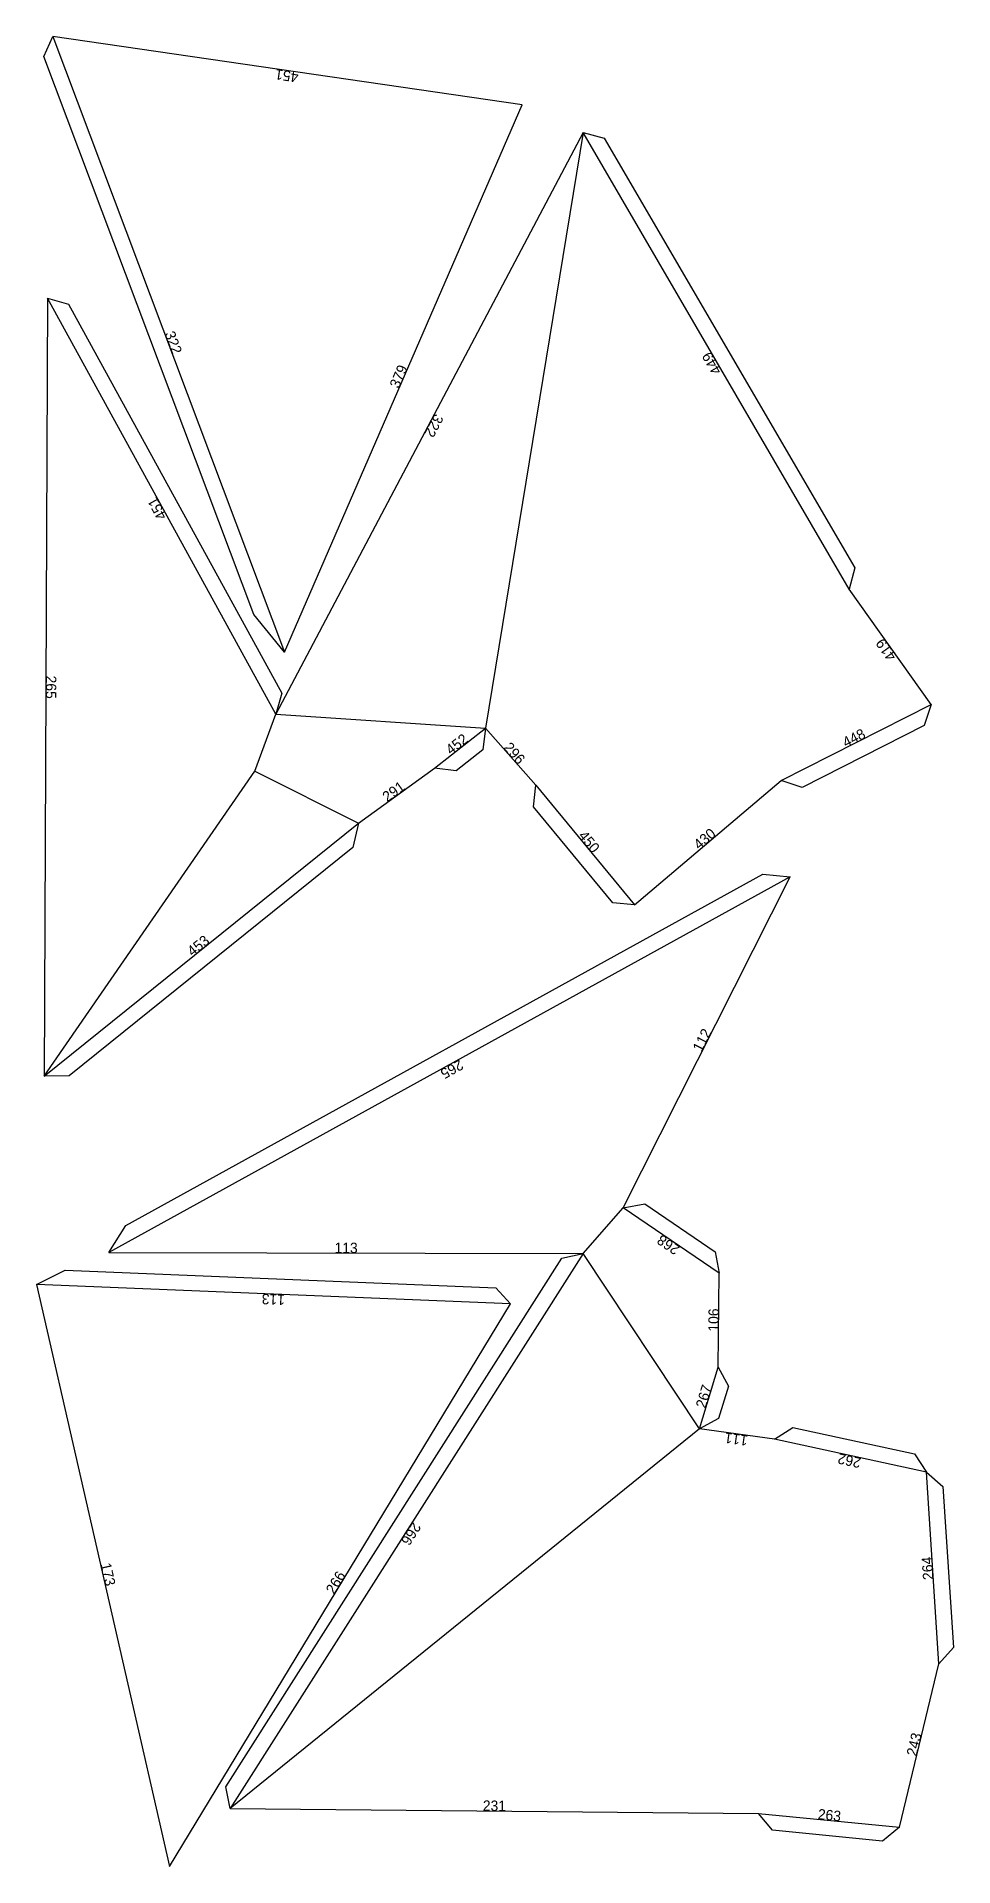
# Model space of a CAD drawing. Extents: x 0 to 297, y 9 to 600.
import ezdxf
from ezdxf.enums import TextEntityAlignment as Align

# ---------------------------------------------------------------- set-up
doc = ezdxf.new("R2010")
doc.units = 0

msp = doc.modelspace()

# ---------------------------------------------------------------- linework, layer by layer
at = {"layer": 'CutLine', "color": 8, "linetype": 'CONTINUOUS'}
for p, q in [((2.724028, 593.969516), (5.643107, 600.409934)), ((157.455911, 578.374967), (5.643107, 600.409934)), ((70.609598, 413.533988), (2.724028, 593.969516)), ((80.537656, 401.344985), (157.455911, 578.374967)), ((177.153198, 569.360931), (77.741731, 381.335912)), ((177.153198, 569.360931), (183.991116, 567.560135)), ((183.991116, 567.560135), (265.02377, 428.588341)), ((3.932107, 515.815675), (2.890315, 264.267811)), ((3.932107, 515.815675), (10.721041, 513.838207)), ((10.721041, 513.838207), (79.719199, 388.124845)), ((265.02377, 428.588341), (263.222974, 421.750422)), ((289.675865, 384.415456), (263.222974, 421.750422)), ((80.537656, 401.344985), (70.609598, 413.533988)), ((79.719199, 388.124845), (77.741731, 381.335912)), ((289.675865, 384.415456), (287.479379, 377.694188)), ((145.542814, 376.766035), (144.697001, 369.745736)), ((145.542814, 376.766035), (161.813076, 358.388849)), ((287.479379, 377.694188), (247.956859, 357.640842)), ((144.697001, 369.745736), (136.127268, 363.018946)), ((104.54064, 346.058212), (129.106969, 363.864759)), ((136.127268, 363.018946), (129.106969, 363.864759)), ((161.137551, 351.350123), (161.813076, 358.388849)), ((193.783551, 319.630328), (241.23559, 359.837327)), ((247.956859, 357.640842), (241.23559, 359.837327)), ((186.744825, 320.305853), (161.137551, 351.350123)), ((104.54064, 346.058212), (102.697262, 338.157388)), ((102.697262, 338.157388), (10.970691, 264.351888)), ((29.281806, 215.944194), (235.231508, 329.547006)), ((190.100974, 221.664249), (244.060411, 328.706843)), ((235.231508, 329.547006), (244.060411, 328.706843)), ((193.783551, 319.630328), (186.744825, 320.305853)), ((10.970691, 264.351888), (2.890315, 264.267811)), ((190.100974, 221.664249), (197.046645, 222.990015)), ((197.046645, 222.990015), (219.857655, 207.491413)), ((23.797694, 207.208905), (29.281806, 215.944194)), ((23.797694, 207.208905), (177.200987, 206.897597)), ((219.857655, 207.491413), (221.183421, 200.545742)), ((0.403054, 196.906104), (9.622177, 201.530876)), ((9.622177, 201.530876), (148.88674, 195.798712)), ((61.558746, 34.502816), (170.298241, 205.363946)), ((170.298241, 205.363946), (177.200987, 206.897597)), ((0.403054, 196.906104), (43.392793, 8.736195)), ((148.88674, 195.798712), (153.676883, 190.597315)), ((220.85363, 170.216912), (221.183421, 200.545742)), ((43.392793, 8.736195), (153.676883, 190.597315)), ((220.85363, 170.216912), (224.166856, 163.97011)), ((224.166856, 163.97011), (220.970873, 153.554942)), ((220.970873, 153.554942), (214.724071, 150.241717)), ((239.033515, 146.851539), (214.724071, 150.241717)), ((239.033515, 146.851539), (244.97588, 150.684071)), ((244.97588, 150.684071), (284.312754, 142.193521)), ((284.312754, 142.193521), (288.145286, 136.251156)), ((288.145286, 136.251156), (293.462466, 131.589869)), ((293.462466, 131.589869), (296.885939, 79.506612)), ((296.885939, 79.506612), (292.224652, 74.189432)), ((279.407122, 21.404438), (292.224652, 74.189432)), ((63.006948, 27.465803), (61.558746, 34.502816)), ((63.006948, 27.465803), (233.870548, 25.885012)), ((238.356908, 20.41943), (233.870548, 25.885012)), ((273.941541, 16.918079), (238.356908, 20.41943)), ((279.407122, 21.404438), (273.941541, 16.918079))]:
    msp.add_line(p, q, dxfattribs=at)
at = {"layer": 'MountainLine', "color": 5, "linetype": 'CONTINUOUS'}
for p, q in [((177.153198, 569.360931), (145.542814, 376.766035)), ((77.741731, 381.335912), (3.932107, 515.815675)), ((77.741731, 381.335912), (145.542814, 376.766035)), ((241.23559, 359.837327), (289.675865, 384.415456)), ((70.966123, 362.936054), (104.54064, 346.058212)), ((221.183421, 200.545742), (190.100974, 221.664249)), ((214.724071, 150.241717), (177.200987, 206.897597)), ((153.676883, 190.597315), (0.403054, 196.906104)), ((214.724071, 150.241717), (63.006948, 27.465803)), ((292.224652, 74.189432), (288.145286, 136.251156))]:
    msp.add_line(p, q, dxfattribs=at)
at = {"layer": 'ValleyLine', "color": 1, "linetype": 'CONTINUOUS'}
for p, q in [((5.643107, 600.409934), (80.537656, 401.344985)), ((263.222974, 421.750422), (177.153198, 569.360931)), ((70.966123, 362.936054), (77.741731, 381.335912)), ((129.106969, 363.864759), (145.542814, 376.766035)), ((2.890315, 264.267811), (70.966123, 362.936054)), ((161.813076, 358.388849), (193.783551, 319.630328)), ((2.890315, 264.267811), (104.54064, 346.058212)), ((244.060411, 328.706843), (23.797694, 207.208905)), ((177.200987, 206.897597), (190.100974, 221.664249)), ((177.200987, 206.897597), (63.006948, 27.465803)), ((214.724071, 150.241717), (220.85363, 170.216912)), ((288.145286, 136.251156), (239.033515, 146.851539)), ((233.870548, 25.885012), (279.407122, 21.404438))]:
    msp.add_line(p, q, dxfattribs=at)

# ---------------------------------------------------------------- texts
at = {"layer": 'Edge ID'}
for s, rotation, p in [('451', 171.74144, (81.549509, 589.39245)), ('322', -69.382108, (43.090381, 500.877459)), ('449', 120.245908, (220.188086, 495.555676)), ('379', 66.5154, (118.996783, 489.859976)), ('322', 242.133963, (127.447465, 475.348421)), ('451', 118.760315, (40.836919, 448.575793)), ('419', 125.318662, (276.44942, 403.082939)), ('265', 269.762709, (3.411211, 390.041743)), ('452', 38.130053, (137.324892, 370.315397)), ('448', 26.902798, (265.455728, 372.126392)), ('296', -48.479892, (153.677945, 367.577442)), ('291', 35.935932, (116.823805, 354.961486)), ('430', 40.275229, (217.509571, 339.733828)), ('450', -50.482035, (177.798314, 339.009589)), ('453', 38.821028, (53.715477, 305.163012)), ('112', 63.247641, (217.080692, 275.185546)), ('265', 208.881333, (133.929052, 267.957874)), ('113', -0.116273, (100.499341, 207.053251)), ('268', 145.806434, (205.642197, 211.104995)), ('113', 177.643022, (77.039968, 193.751709)), ('106', 89.377, (221.018526, 185.381327)), ('267', 72.94092, (217.788851, 160.229314)), ('111', 172.060777, (226.878793, 148.546628)), ('262', 167.820017, (263.5894, 141.551348)), ('266', 237.526496, (120.103968, 117.1817)), ('173', -77.130938, (21.897924, 102.821149)), ('264', 93.760687, (290.184969, 105.220294)), ('266', 58.76657, (98.534838, 99.666755)), ('243', 76.351306, (285.815887, 47.796935)), ('231', -0.530072, (148.438748, 26.675407)), ('263', -5.619532, (256.638835, 23.644725))]:
    msp.add_text(s, height=3.36, rotation=rotation, dxfattribs=at).set_placement(p, align=Align.CENTER)

doc.saveas('drawing.dxf')
